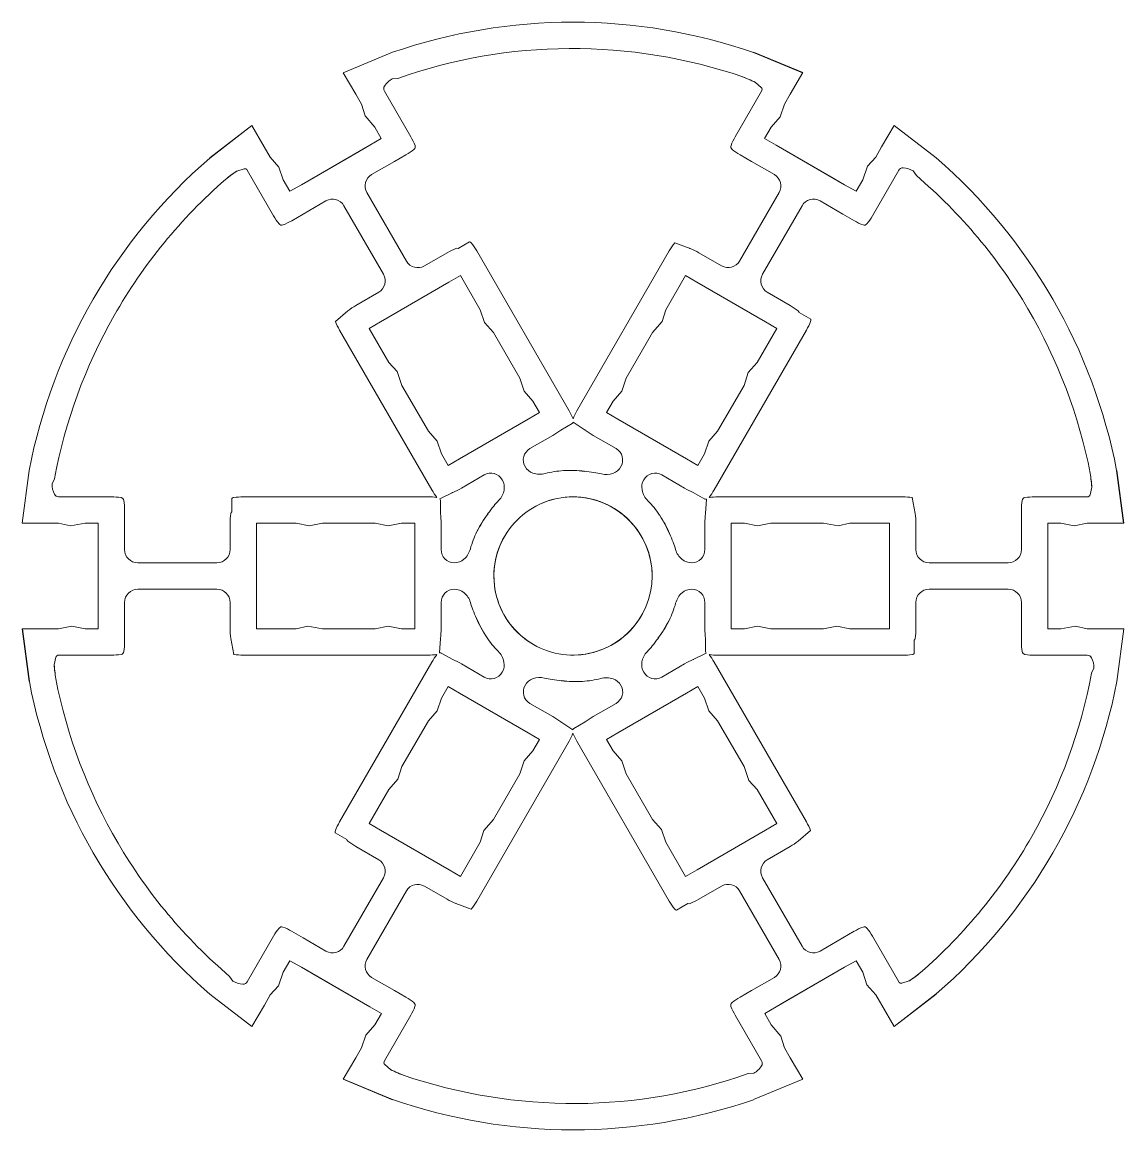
# Model space of a CAD drawing. Header units: millimetres. Extents: x 111 to 659, y 345 to 953.
# Drawn here: x 111.22 to 152.86, y 497.03 to 538.9 of the extents above; entities that cross this region are included whole.
import ezdxf

# ---------------------------------------------------------------- set-up
doc = ezdxf.new("R2010")
doc.units = ezdxf.units.MM
doc.header["$MEASUREMENT"] = 0
doc.layers.get('0').update_dxf_attribs({"linetype": 'CONTINUOUS', "lineweight": 0})

msp = doc.modelspace()

# ---------------------------------------------------------------- linework, layer by layer
for p, q in [((125.217, 537.76), (123.36, 536.991)), ((138.87, 537.759), (138.86, 537.753)), ((138.86, 537.753), (138.947, 537.725)), ((140.72, 536.986), (138.86, 537.753)), ((140.723, 536.992), (138.867, 537.76)), ((138.947, 537.725), (138.87, 537.759)), ((123.36, 536.991), (123.831, 536.176)), ((138.384, 536.863), (138.384, 536.863)), ((138.456, 536.838), (138.456, 536.838)), ((140.253, 536.177), (140.723, 536.992)), ((125.211, 536.756), (125.42, 536.772)), ((139.159, 536.43), (138.943, 536.625)), ((123.831, 536.176), (124.05, 535.796)), ((125.912, 534.568), (124.915, 536.296)), ((139.17, 536.295), (138.173, 534.568)), ((140.033, 535.797), (140.253, 536.177)), ((124.05, 535.796), (124.19, 535.357)), ((139.871, 535.316), (140.033, 535.797)), ((124.19, 535.357), (124.548, 534.934)), ((139.536, 534.934), (139.871, 535.316)), ((119.906, 534.997), (118.312, 533.773)), ((119.909, 534.991), (118.315, 533.764)), ((120.376, 534.182), (119.906, 534.997)), ((124.548, 534.934), (124.798, 534.5)), ((139.285, 534.501), (139.536, 534.934)), ((144.178, 534.997), (143.707, 534.182)), ((145.772, 533.773), (144.178, 534.997)), ((124.365, 534.25), (124.798, 534.5)), ((139.285, 534.501), (139.718, 534.251)), ((120.596, 533.802), (120.376, 534.182)), ((124.365, 534.25), (121.777, 532.756)), ((123.932, 534), (121.777, 532.756)), ((124.365, 534.25), (123.932, 534)), ((125.73, 533.888), (125.297, 533.638)), ((126.071, 534.241), (126.076, 534.16)), ((138.356, 533.888), (138.789, 533.638)), ((142.307, 532.756), (139.718, 534.251)), ((141.874, 533.006), (139.718, 534.251)), ((143.707, 534.182), (143.488, 533.802)), ((118.315, 533.764), (118.382, 533.825)), ((118.382, 533.825), (118.315, 533.775)), ((118.315, 533.775), (118.315, 533.764)), ((120.931, 533.421), (120.596, 533.802)), ((124.432, 533.139), (125.297, 533.638)), ((138.789, 533.638), (139.652, 533.139)), ((143.178, 533.462), (142.99, 532.94)), ((143.488, 533.802), (143.178, 533.462)), ((119.61, 533.361), (119.333, 533.271)), ((119.732, 533.303), (120.729, 531.576)), ((121.093, 532.94), (120.931, 533.421)), ((142.307, 532.756), (141.874, 533.006)), ((143.355, 531.576), (144.353, 533.303)), ((144.899, 533.277), (145.018, 533.104)), ((118.847, 532.906), (118.847, 532.906)), ((118.905, 532.956), (118.905, 532.956)), ((121.344, 532.506), (121.093, 532.94)), ((121.344, 532.506), (121.777, 532.756)), ((142.307, 532.756), (142.74, 532.506)), ((142.99, 532.94), (142.74, 532.506)), ((125.745, 529.869), (124.25, 532.459)), ((139.834, 532.459), (138.339, 529.869)), ((121.843, 531.644), (122.706, 532.143)), ((123.387, 531.961), (124.882, 529.371)), ((139.202, 529.371), (140.697, 531.961)), ((141.377, 532.143), (142.242, 531.644)), ((121.41, 531.394), (121.843, 531.644)), ((142.675, 531.394), (142.242, 531.644)), ((143.152, 531.275), (143.084, 531.23)), ((127.698, 530.35), (128.131, 530.6)), ((135.886, 530.555), (136.468, 530.345)), ((127.29, 530.186), (126.425, 529.687)), ((131.892, 524.21), (128.403, 530.254)), ((135.682, 530.254), (132.192, 524.21)), ((137.659, 529.687), (136.796, 530.186)), ((127.355, 529.071), (127.788, 529.321)), ((127.788, 529.321), (128.535, 528.028)), ((135.548, 528.028), (136.295, 529.322)), ((136.728, 529.072), (136.295, 529.322)), ((124.767, 527.577), (127.355, 529.071)), ((127.355, 529.071), (127.355, 529.071)), ((136.728, 529.072), (139.316, 527.577)), ((124.699, 528.691), (123.836, 528.192)), ((140.249, 528.192), (139.384, 528.691)), ((123.061, 527.589), (123.534, 527.988)), ((128.535, 528.028), (128.699, 527.547)), ((135.409, 527.588), (135.548, 528.028)), ((124.767, 527.577), (124.334, 527.327)), ((135.05, 527.166), (135.409, 527.588)), ((139.316, 527.577), (139.316, 527.577)), ((139.316, 527.577), (139.749, 527.327)), ((140.595, 527.92), (141.028, 527.67)), ((123.22, 527.262), (126.71, 521.218)), ((125.081, 526.033), (124.334, 527.327)), ((128.699, 527.547), (129.033, 527.165)), ((129.033, 527.165), (130.03, 525.438)), ((134.053, 525.438), (135.05, 527.166)), ((137.375, 521.217), (140.865, 527.261)), ((139.749, 527.327), (139.002, 526.034)), ((125.392, 525.693), (125.081, 526.033)), ((139.002, 526.034), (138.668, 525.652)), ((125.579, 525.171), (125.392, 525.693)), ((138.668, 525.652), (138.505, 525.171)), ((126.576, 523.443), (125.579, 525.171)), ((130.03, 525.438), (130.194, 524.957)), ((133.89, 524.957), (134.053, 525.438)), ((138.505, 525.171), (137.507, 523.444)), ((130.194, 524.957), (130.528, 524.575)), ((133.555, 524.576), (133.89, 524.957)), ((130.528, 524.575), (130.779, 524.142)), ((133.305, 524.142), (133.555, 524.576)), ((130.346, 523.892), (127.757, 522.397)), ((130.346, 523.892), (130.779, 524.142)), ((133.738, 523.892), (133.305, 524.142)), ((136.326, 522.398), (133.738, 523.892)), ((126.911, 523.062), (126.576, 523.443)), ((132.011, 523.734), (131.578, 523.484)), ((132.051, 523.786), (132.506, 523.483)), ((137.507, 523.444), (137.173, 523.062)), ((127.074, 522.581), (126.911, 523.062)), ((130.412, 522.781), (131.277, 523.28)), ((132.808, 523.279), (133.671, 522.781)), ((137.173, 523.062), (137.009, 522.582)), ((127.324, 522.147), (127.074, 522.581)), ((137.009, 522.582), (136.759, 522.148)), ((127.757, 522.397), (127.324, 522.147)), ((136.326, 522.398), (136.759, 522.148)), ((111.487, 521.952), (111.224, 519.96)), ((127.823, 521.286), (128.687, 521.784)), ((135.397, 521.784), (136.262, 521.285)), ((151.578, 521.922), (151.578, 521.922)), ((151.593, 521.847), (151.593, 521.847)), ((152.587, 521.955), (152.607, 521.866)), ((152.597, 521.949), (152.587, 521.955)), ((152.853, 519.96), (152.587, 521.955)), ((152.86, 519.96), (152.597, 521.953)), ((152.607, 521.866), (152.597, 521.949)), ((112.354, 521.445), (112.444, 521.634)), ((151.591, 521.034), (151.652, 521.319)), ((114.599, 520.958), (112.604, 520.958)), ((114.961, 520.932), (115.034, 520.896)), ((119.145, 520.396), (119.145, 520.896)), ((126.559, 520.958), (119.58, 520.958)), ((127.006, 520.884), (127.496, 521.127)), ((132.042, 520.956), (132.042, 520.956)), ((137.022, 520.876), (136.589, 521.126)), ((137.087, 520.868), (137.052, 520.322)), ((144.504, 520.957), (137.525, 520.957)), ((144.866, 520.932), (144.976, 520.322)), ((151.48, 520.957), (149.486, 520.957)), ((115.096, 520.46), (115.096, 519.96)), ((127.032, 520.823), (127.032, 520.323)), ((148.988, 520.459), (148.988, 519.959)), ((111.224, 519.96), (112.165, 519.96)), ((112.165, 519.96), (112.604, 519.96)), ((112.604, 519.96), (113.054, 519.861)), ((113.054, 519.861), (113.6, 519.96)), ((113.6, 519.96), (114.101, 519.96)), ((114.101, 519.46), (114.101, 519.96)), ((115.096, 518.962), (115.096, 519.96)), ((119.082, 519.96), (119.082, 518.962)), ((120.081, 519.96), (121.575, 519.96)), ((120.081, 519.46), (120.081, 519.96)), ((121.575, 519.96), (122.073, 519.861)), ((122.073, 519.861), (122.571, 519.96)), ((122.571, 519.96), (124.565, 519.96)), ((124.565, 519.96), (125.063, 519.861)), ((125.063, 519.861), (125.561, 519.96)), ((125.561, 519.96), (126.062, 519.96)), ((126.062, 519.46), (126.062, 519.96)), ((127.057, 518.962), (127.057, 519.96)), ((137.027, 519.959), (137.027, 518.962)), ((138.023, 519.96), (138.523, 519.96)), ((138.023, 519.46), (138.023, 519.96)), ((138.523, 519.96), (139.021, 519.861)), ((139.021, 519.861), (139.519, 519.96)), ((139.519, 519.96), (141.513, 519.96)), ((141.513, 519.96), (142.059, 519.861)), ((142.059, 519.861), (142.509, 519.96)), ((142.509, 519.96), (144.003, 519.96)), ((144.003, 519.46), (144.003, 519.96)), ((145.002, 518.962), (145.002, 519.959)), ((148.988, 519.959), (148.988, 518.962)), ((149.983, 519.96), (150.484, 519.96)), ((149.983, 519.96), (149.983, 519.46)), ((150.484, 519.96), (150.982, 519.861)), ((150.982, 519.861), (151.48, 519.96)), ((151.48, 519.96), (151.919, 519.96)), ((151.919, 519.96), (152.86, 519.96)), ((114.101, 519.46), (114.101, 516.471)), ((114.101, 519.46), (114.101, 518.96)), ((120.081, 516.471), (120.081, 519.46)), ((120.081, 519.46), (120.081, 519.46)), ((126.062, 519.46), (126.062, 516.471)), ((129.452, 519.461), (129.452, 519.461)), ((134.632, 519.461), (134.632, 519.461)), ((138.023, 516.472), (138.023, 519.46)), ((144.003, 519.46), (144.003, 516.472)), ((149.983, 516.472), (149.983, 519.46)), ((149.983, 516.972), (149.983, 519.46)), ((114.101, 518.96), (114.101, 516.471)), ((118.585, 518.464), (115.594, 518.464)), ((148.49, 518.464), (145.499, 518.464)), ((115.594, 517.467), (118.585, 517.467)), ((145.499, 517.467), (148.49, 517.467)), ((115.096, 515.972), (115.096, 516.969)), ((119.082, 516.969), (119.082, 515.972)), ((127.057, 515.972), (127.057, 516.969)), ((137.027, 516.97), (137.027, 515.971)), ((145.002, 515.971), (145.002, 516.97)), ((148.988, 516.97), (148.988, 515.971)), ((149.983, 516.472), (149.983, 516.972)), ((114.101, 515.971), (114.101, 516.471)), ((120.081, 516.471), (120.081, 515.971)), ((126.062, 516.471), (126.062, 515.971)), ((129.452, 516.47), (129.452, 516.47)), ((134.632, 516.47), (134.632, 516.47)), ((138.023, 516.472), (138.023, 515.972)), ((144.003, 516.472), (144.003, 516.472)), ((144.003, 516.472), (144.003, 515.972)), ((149.983, 516.472), (149.983, 515.972)), ((111.224, 515.971), (111.487, 513.979)), ((112.165, 515.971), (111.224, 515.971)), ((111.231, 515.971), (111.497, 513.976)), ((112.604, 515.971), (112.165, 515.971)), ((113.102, 516.07), (112.604, 515.971)), ((113.6, 515.971), (113.102, 516.07)), ((114.101, 515.971), (113.6, 515.971)), ((115.096, 515.472), (115.096, 515.972)), ((121.575, 515.971), (120.081, 515.971)), ((122.025, 516.07), (121.575, 515.971)), ((122.571, 515.971), (122.025, 516.07)), ((124.565, 515.971), (122.571, 515.971)), ((125.063, 516.07), (124.565, 515.971)), ((125.561, 515.971), (125.063, 516.07)), ((126.062, 515.971), (125.561, 515.971)), ((138.523, 515.972), (138.023, 515.972)), ((139.021, 516.07), (138.523, 515.972)), ((139.519, 515.972), (139.021, 516.07)), ((141.513, 515.972), (139.519, 515.972)), ((142.011, 516.07), (141.513, 515.972)), ((142.509, 515.972), (142.011, 516.07)), ((144.003, 515.972), (142.509, 515.972)), ((148.988, 515.471), (148.988, 515.971)), ((150.484, 515.972), (149.983, 515.972)), ((151.03, 516.07), (150.484, 515.972)), ((151.48, 515.972), (151.03, 516.07)), ((151.919, 515.972), (151.48, 515.972)), ((152.86, 515.972), (151.919, 515.972)), ((152.597, 513.979), (152.86, 515.972)), ((119.218, 515), (119.108, 515.609)), ((126.997, 515.063), (127.032, 515.609)), ((137.052, 515.108), (137.052, 515.608)), ((144.939, 515.535), (144.939, 515.035)), ((127.062, 515.055), (127.495, 514.805)), ((137.078, 515.048), (136.588, 514.805)), ((149.123, 514.999), (149.05, 515.035)), ((112.493, 514.897), (112.433, 514.612)), ((112.604, 514.974), (114.599, 514.974)), ((119.58, 514.974), (126.559, 514.974)), ((126.709, 514.714), (123.22, 508.67)), ((128.687, 514.147), (127.822, 514.646)), ((132.042, 514.975), (132.042, 514.975)), ((136.261, 514.645), (135.397, 514.147)), ((140.864, 508.669), (137.374, 514.713)), ((137.525, 514.973), (144.504, 514.973)), ((149.486, 514.973), (151.48, 514.973)), ((151.73, 514.486), (151.64, 514.297)), ((111.497, 513.976), (111.477, 514.066)), ((111.477, 514.066), (111.487, 513.982)), ((111.487, 513.982), (111.497, 513.976)), ((112.491, 514.084), (112.491, 514.084)), ((112.506, 514.009), (112.506, 514.009)), ((127.075, 513.35), (127.325, 513.783)), ((127.758, 513.533), (127.325, 513.783)), ((136.327, 513.534), (136.76, 513.784)), ((136.76, 513.784), (137.01, 513.35)), ((126.911, 512.869), (127.075, 513.35)), ((127.758, 513.533), (130.346, 512.039)), ((133.738, 512.039), (136.327, 513.534)), ((137.01, 513.35), (137.173, 512.869)), ((131.276, 512.652), (130.413, 513.15)), ((133.672, 513.151), (132.807, 512.651)), ((126.577, 512.487), (126.911, 512.869)), ((137.173, 512.869), (137.508, 512.488)), ((125.579, 510.76), (126.577, 512.487)), ((132.033, 512.145), (131.578, 512.448)), ((132.073, 512.198), (132.506, 512.448)), ((137.508, 512.488), (138.505, 510.761)), ((128.402, 505.678), (131.892, 511.722)), ((130.346, 512.039), (130.779, 511.789)), ((130.779, 511.789), (130.529, 511.355)), ((132.192, 511.721), (135.681, 505.677)), ((133.738, 512.039), (133.305, 511.789)), ((133.556, 511.356), (133.305, 511.789)), ((130.529, 511.355), (130.194, 510.974)), ((133.89, 510.974), (133.556, 511.356)), ((130.194, 510.974), (130.031, 510.493)), ((134.054, 510.493), (133.89, 510.974)), ((125.416, 510.28), (125.579, 510.76)), ((130.031, 510.493), (129.034, 508.766)), ((135.051, 508.766), (134.054, 510.493)), ((138.505, 510.761), (138.692, 510.238)), ((125.082, 509.898), (125.416, 510.28)), ((138.692, 510.238), (139.003, 509.898)), ((124.335, 508.604), (125.082, 509.898)), ((139.003, 509.898), (139.75, 508.605)), ((129.034, 508.766), (128.675, 508.343)), ((135.385, 508.384), (135.051, 508.766)), ((124.768, 508.354), (124.335, 508.604)), ((127.356, 506.86), (124.768, 508.354)), ((124.768, 508.354), (124.768, 508.354)), ((128.675, 508.343), (128.536, 507.903)), ((135.549, 507.904), (135.385, 508.384)), ((139.317, 508.355), (136.729, 506.86)), ((139.317, 508.355), (139.75, 508.605)), ((141.023, 508.342), (140.55, 507.943)), ((123.489, 508.011), (123.056, 508.261)), ((128.536, 507.903), (127.789, 506.61)), ((136.296, 506.61), (135.549, 507.904)), ((123.835, 507.74), (124.7, 507.24)), ((139.385, 507.241), (140.248, 507.739)), ((127.356, 506.86), (127.789, 506.61)), ((136.729, 506.86), (136.296, 506.61)), ((136.729, 506.86), (136.729, 506.86)), ((124.882, 506.56), (123.387, 503.971)), ((126.425, 506.244), (127.289, 505.746)), ((136.794, 505.745), (137.659, 506.244)), ((140.697, 503.971), (139.202, 506.56)), ((124.25, 503.472), (125.745, 506.062)), ((138.339, 506.062), (139.834, 503.472)), ((128.198, 505.376), (127.616, 505.586)), ((136.386, 505.581), (135.953, 505.331)), ((120.932, 504.657), (121, 504.702)), ((121.409, 504.538), (121.842, 504.288)), ((142.674, 504.537), (142.241, 504.287)), ((120.729, 504.355), (119.731, 502.628)), ((122.707, 503.788), (121.842, 504.288)), ((142.241, 504.287), (141.378, 503.789)), ((144.352, 502.628), (143.355, 504.355)), ((121.094, 502.991), (121.344, 503.425)), ((121.778, 503.175), (121.344, 503.425)), ((142.74, 503.425), (142.307, 503.175)), ((142.74, 503.425), (142.991, 502.992)), ((120.907, 502.469), (121.094, 502.991)), ((121.778, 503.175), (124.366, 501.681)), ((121.778, 503.175), (122.211, 502.925)), ((122.211, 502.925), (124.366, 501.681)), ((139.719, 501.681), (142.307, 503.175)), ((140.152, 501.931), (142.307, 503.175)), ((142.991, 502.992), (143.153, 502.511)), ((145.179, 502.975), (145.179, 502.975)), ((145.237, 503.025), (145.237, 503.025)), ((119.185, 502.655), (119.066, 502.827)), ((120.596, 502.129), (120.907, 502.469)), ((125.295, 502.294), (124.432, 502.792)), ((139.652, 502.792), (138.787, 502.293)), ((143.153, 502.511), (143.489, 502.129)), ((144.474, 502.57), (144.751, 502.66)), ((118.312, 502.158), (119.906, 500.934)), ((120.377, 501.749), (120.596, 502.129)), ((125.729, 502.044), (125.295, 502.294)), ((138.354, 502.043), (138.787, 502.293)), ((143.489, 502.129), (143.708, 501.749)), ((144.175, 500.94), (145.77, 502.167)), ((144.178, 500.934), (145.772, 502.158)), ((145.77, 502.167), (145.702, 502.106)), ((145.702, 502.106), (145.77, 502.156)), ((145.77, 502.156), (145.77, 502.167)), ((119.906, 500.934), (120.377, 501.749)), ((124.799, 501.431), (124.366, 501.681)), ((138.013, 501.69), (138.008, 501.771)), ((139.719, 501.681), (139.286, 501.431)), ((139.719, 501.681), (140.152, 501.931)), ((143.708, 501.749), (144.178, 500.934)), ((124.799, 501.431), (124.549, 500.997)), ((124.914, 499.636), (125.911, 501.363)), ((138.172, 501.363), (139.169, 499.636)), ((139.536, 500.997), (139.286, 501.431)), ((124.549, 500.997), (124.213, 500.615)), ((139.894, 500.574), (139.536, 500.997)), ((124.213, 500.615), (124.051, 500.134)), ((140.034, 500.135), (139.894, 500.574)), ((124.051, 500.134), (123.831, 499.754)), ((140.254, 499.755), (140.034, 500.135)), ((123.831, 499.754), (123.361, 498.94)), ((140.724, 498.94), (140.254, 499.755)), ((124.925, 499.501), (125.141, 499.307)), ((125.628, 499.093), (125.628, 499.093)), ((138.873, 499.175), (138.664, 499.159)), ((123.361, 498.94), (125.217, 498.171)), ((123.364, 498.945), (125.224, 498.178)), ((125.701, 499.068), (125.701, 499.068)), ((138.867, 498.172), (140.724, 498.94)), ((125.224, 498.178), (125.137, 498.206)), ((125.137, 498.206), (125.214, 498.173)), ((125.214, 498.173), (125.224, 498.178))]:
    msp.add_line(p, q)
for centre, radius, start, end in [((132.029, 517.996), 20.905, 70.9271, 109.0175), ((131.995, 518.255), 19.65, 90.2873, 109.5498), ((131.997, 517.832), 20.073, 71.2308, 90.2874), ((134.373, 526.68), 10.944, 65.3206, 68.5029), ((135.439, 529.25), 8.165, 64.6382, 68.313), ((125.07, 536.385), 0.18, 147.2236, 210), ((125.609, 536.039), 0.82, 119.0065, 147.2236), ((139.067, 536.355), 0.119, 330, 39.2883), ((123.691, 533.286), 2.565, 21.8699, 29.9999), ((140.392, 533.287), 2.562, 150, 158.1392), ((124.447, 536.11), 2.565, 300.0001, 308.1302), ((125.951, 534.193), 0.129, 308.1295, 344.9995), ((138.133, 534.193), 0.129, 158.1398, 195.033), ((138.134, 534.193), 0.129, 195.0319, 231.8785), ((139.641, 536.114), 2.571, 231.879, 240.0001), ((132.009, 517.969), 20.905, 130.9271, 169.0175), ((132.062, 517.992), 20.905, 10.9271, 49.0175), ((125.661, 524.341), 10.944, 125.3206, 128.5029), ((123.967, 526.55), 8.165, 124.6382, 128.313), ((119.629, 533.244), 0.119, 30, 99.2883), ((124.681, 532.708), 0.498, 120, 210), ((139.403, 532.708), 0.498, 330.0324, 60.0323), ((144.508, 533.213), 0.18, 87.2236, 150), ((144.477, 532.574), 0.82, 59.0065, 87.2236), ((132.269, 518.151), 19.65, 30.2873, 49.5498), ((132.135, 517.86), 20.073, 131.2308, 150.2874), ((122.955, 531.711), 0.498, 30.0324, 120.0323), ((141.129, 531.712), 0.498, 60, 150), ((122.948, 532.857), 2.562, 210, 218.1392), ((120.125, 533.621), 2.571, 291.879, 300.0001), ((143.958, 533.615), 2.565, 240.0001, 248.1302), ((141.134, 532.858), 2.565, 321.8699, 329.9999), ((121.034, 531.355), 0.129, 218.1398, 255.033), ((121.034, 531.355), 0.129, 255.0319, 291.8785), ((143.05, 531.354), 0.129, 248.1295, 284.9995), ((128.098, 530.476), 0.129, 38.1302, 75.0001), ((126.182, 528.972), 2.565, 30, 38.1301), ((137.901, 528.973), 2.562, 141.8608, 150), ((128.572, 527.965), 2.565, 111.8699, 119.9999), ((127.665, 530.226), 0.129, 74.9999, 111.8698), ((136.42, 530.225), 0.129, 68.1212, 78.1124), ((135.51, 527.959), 2.571, 59.9999, 68.121), ((126.176, 530.118), 0.498, 210, 300), ((137.908, 530.119), 0.498, 239.9677, 329.9676), ((124.45, 529.122), 0.498, 299.9677, 29.9676), ((139.633, 529.122), 0.498, 150, 240), ((123.614, 527.887), 0.129, 128.1212, 138.3148), ((125.121, 525.966), 2.571, 119.9999, 128.121), ((138.967, 525.97), 2.565, 51.8699, 59.9999), ((140.471, 527.886), 0.129, 14.9999, 51.8698), ((131.904, 517.938), 20.073, 11.2308, 30.2874), ((131.768, 518.07), 19.65, 150.2873, 169.5498), ((125.439, 528.543), 2.562, 201.8608, 210), ((138.643, 528.544), 2.565, 330, 338.1301), ((140.904, 527.636), 0.129, 338.1302, 15.0001), ((129.671, 522.927), 2.565, 22.402, 29.9999), ((134.411, 522.929), 2.562, 150, 157.5963), ((129.995, 525.501), 2.565, 300.0001, 308.1302), ((131.932, 523.835), 0.129, 308.1295, 337.7147), ((132.586, 523.585), 0.129, 223.4593, 231.8793), ((134.094, 525.506), 2.571, 231.8789, 240), ((130.661, 522.349), 0.498, 119.9999, 210), ((133.422, 522.349), 0.498, 330.0324, 60.0323), ((128.936, 521.353), 0.498, 30.0324, 120.0323), ((130.709, 522.377), 0.553, 209.9999, 251.0353), ((130.786, 522.601), 0.79, 251.0353, 285.1243), ((131.869, 518.532), 3.421, 93.1922, 104.859), ((131.928, 517.475), 4.48, 83.0012, 93.1922), ((131.971, 517.46), 4.496, 83.5371, 93.4184), ((131.905, 516.182), 5.774, 80.7794, 84.3218), ((132.205, 518.024), 3.907, 76.473, 80.7796), ((133.303, 522.507), 0.708, 254.9202, 290.6354), ((133.345, 522.394), 0.587, 290.6355, 330), ((135.148, 521.353), 0.498, 59.9999, 150), ((140.754, 520.304), 10.944, 5.3206, 8.5029), ((143.513, 520.666), 8.165, 4.6382, 8.313), ((113.173, 521.431), 0.82, 179.0065, 207.2236), ((126.538, 523.512), 2.571, 291.8789, 300), ((128.859, 521.309), 0.587, 350.6355, 30), ((135.195, 521.326), 0.553, 149.9999, 191.0353), ((137.544, 523.507), 2.565, 240.0001, 248.1302), ((112.604, 521.138), 0.18, 207.2236, 270), ((114.599, 518.393), 2.565, 81.8699, 89.9999), ((114.943, 520.805), 0.129, 8.1295, 44.9995), ((119.236, 520.805), 0.129, 98.1302, 135.0001), ((119.58, 518.393), 2.565, 90, 98.1301), ((126.559, 518.393), 2.565, 82.402, 89.9999), ((128.929, 522.499), 2.562, 210, 217.5963), ((126.904, 520.805), 0.129, 8.1295, 37.7147), ((127.448, 521.246), 0.129, 275.7787, 291.8793), ((132.042, 517.966), 2.99, 90.0027, 180.0027), ((128.739, 521.328), 0.708, 314.9202, 350.6354), ((132.042, 517.966), 2.99, 30, 120), ((132.042, 517.966), 2.99, 30.0027, 120.0027), ((132.042, 517.966), 2.99, 359.9973, 89.9973), ((132.042, 517.966), 2.99, 359.9999, 90), ((135.428, 521.371), 0.79, 191.0353, 225.1243), ((137.07, 520.996), 0.129, 248.1295, 277.7147), ((135.154, 522.5), 2.565, 322.402, 329.9999), ((137.525, 518.395), 2.562, 90, 97.5963), ((144.504, 518.395), 2.562, 81.8608, 90), ((149.141, 520.804), 0.129, 135.0319, 171.8785), ((149.141, 520.804), 0.129, 98.1398, 135.033), ((149.486, 518.395), 2.562, 90, 98.1392), ((151.48, 521.077), 0.119, 270, 339.2883), ((112.531, 520.46), 2.565, 0.0001, 8.1302), ((133.519, 516.955), 5.774, 140.7794, 144.3218), ((132.072, 518.136), 3.907, 136.473, 140.7796), ((132.446, 518.398), 3.421, 33.1922, 44.859), ((151.558, 520.459), 2.571, 171.879, 180.0001), ((121.648, 519.96), 2.565, 171.8699, 179.9999), ((119.236, 520.305), 0.129, 134.9999, 171.8698), ((124.492, 519.96), 2.565, 0.0001, 8.1302), ((132.41, 517.622), 4.48, 143.0012, 153.1922), ((132.444, 517.651), 4.496, 143.5371, 153.4184), ((131.56, 517.819), 4.48, 23.0012, 33.1922), ((131.568, 517.775), 4.496, 23.5371, 33.4184), ((139.598, 519.959), 2.571, 171.8789, 180), ((137.18, 520.304), 0.129, 164.8202, 171.8793), ((144.848, 520.304), 0.129, 8.1212, 17.4324), ((142.431, 519.959), 2.571, 359.9999, 8.121), ((131.465, 518.099), 3.421, 153.1922, 164.859), ((132.042, 517.966), 2.99, 150.0027, 240.0027), ((132.042, 517.966), 2.99, 150, 240), ((130.429, 517.192), 5.774, 20.7794, 24.3218), ((132.174, 517.854), 3.907, 16.473, 20.7796), ((115.594, 518.962), 0.498, 180, 270), ((118.585, 518.962), 0.498, 270, 0), ((127.555, 518.962), 0.498, 179.9999, 270), ((127.399, 519.195), 0.79, 311.0353, 345.1243), ((136.606, 519.145), 0.708, 194.9202, 230.6354), ((136.529, 518.962), 0.498, 270.0324, 0.0323), ((145.5, 518.962), 0.498, 179.9677, 269.9676), ((148.489, 518.962), 0.498, 270.0324, 0.0323), ((127.555, 519.016), 0.553, 269.9999, 311.0353), ((136.529, 519.051), 0.587, 230.6355, 270), ((132.042, 517.966), 2.99, 270, 0), ((115.595, 516.969), 0.498, 90.0324, 180.0323), ((118.584, 516.969), 0.498, 359.9677, 89.9676), ((127.556, 516.969), 0.498, 90.0324, 180.0323), ((127.555, 516.88), 0.587, 50.6355, 90), ((127.478, 516.787), 0.708, 14.9202, 50.6354), ((136.685, 516.736), 0.79, 131.0353, 165.1243), ((136.529, 516.915), 0.553, 89.9999, 131.0353), ((136.529, 516.97), 0.498, 359.9999, 90), ((145.499, 516.97), 0.498, 90, 180), ((148.49, 516.97), 0.498, 360, 90), ((131.91, 518.077), 3.907, 196.473, 200.7796), ((133.655, 518.739), 5.774, 200.7794, 204.3218), ((132.619, 517.832), 3.421, 333.1922, 344.859), ((132.516, 518.157), 4.496, 203.5371, 213.4184), ((132.524, 518.113), 4.48, 203.0012, 213.1922), ((132.042, 517.966), 2.99, 239.9999, 330), ((131.674, 518.31), 4.48, 323.0012, 333.1922), ((131.64, 518.28), 4.496, 323.5371, 333.4184), ((121.653, 515.972), 2.571, 179.9999, 188.121), ((124.487, 515.972), 2.571, 351.8789, 0), ((139.592, 515.971), 2.565, 180.0001, 188.1302), ((142.437, 515.971), 2.565, 351.8699, 359.9999), ((112.526, 515.472), 2.571, 351.879, 0.0001), ((126.904, 515.627), 0.129, 339.8612, 351.8793), ((131.638, 517.533), 3.421, 213.1922, 224.859), ((130.566, 518.976), 5.774, 320.7794, 324.3218), ((144.848, 515.626), 0.129, 314.9999, 351.8698), ((151.553, 515.471), 2.565, 180.0001, 188.1302), ((114.943, 515.127), 0.129, 278.1398, 315.033), ((114.943, 515.127), 0.129, 315.0319, 351.8785), ((127.014, 514.936), 0.129, 68.1295, 97.7147), ((128.656, 514.56), 0.79, 11.0353, 45.1243), ((135.345, 514.603), 0.708, 134.9202, 170.6354), ((132.012, 517.796), 3.907, 316.473, 320.7796), ((137.18, 515.126), 0.129, 188.1295, 217.7147), ((144.848, 515.126), 0.129, 278.1302, 315.0001), ((149.141, 515.126), 0.129, 188.1295, 224.9995), ((120.571, 515.265), 8.165, 184.6079, 188.313), ((123.33, 515.627), 10.944, 185.3206, 188.5029), ((112.604, 514.855), 0.119, 90, 159.2883), ((114.599, 517.536), 2.562, 270, 278.1392), ((119.58, 517.536), 2.562, 261.8608, 270), ((126.559, 517.536), 2.562, 270, 277.5963), ((128.93, 513.431), 2.565, 142.402, 149.9999), ((126.54, 512.425), 2.565, 60.0001, 68.1302), ((128.889, 514.605), 0.553, 329.9999, 11.0353), ((135.225, 514.623), 0.587, 170.6355, 210), ((137.546, 512.419), 2.571, 111.8789, 120), ((136.636, 514.685), 0.129, 101.9896, 111.8793), ((137.525, 517.538), 2.565, 262.402, 269.9999), ((135.155, 513.432), 2.562, 30, 37.5963), ((144.504, 517.538), 2.565, 270, 278.1301), ((149.486, 517.538), 2.565, 261.8699, 269.9999), ((151.48, 514.793), 0.18, 27.2236, 90), ((150.911, 514.501), 0.82, 359.0065, 27.2236), ((128.936, 514.578), 0.498, 239.9999, 330), ((135.148, 514.578), 0.498, 210.0324, 300.0323), ((132.316, 517.861), 19.65, 330.2873, 349.5498), ((132.022, 517.939), 20.905, 190.9271, 229.0175), ((132.18, 517.994), 20.073, 191.2308, 210.2874), ((130.662, 513.582), 0.498, 150.0324, 240.0323), ((130.739, 513.537), 0.587, 110.6355, 150), ((130.781, 513.424), 0.708, 74.9202, 110.6354), ((131.88, 517.907), 3.907, 256.473, 260.7796), ((132.179, 519.749), 5.774, 260.7794, 264.3218), ((132.113, 518.471), 4.496, 263.5371, 273.4184), ((132.156, 518.457), 4.48, 263.0012, 273.1922), ((132.215, 517.399), 3.421, 273.1922, 284.859), ((133.298, 513.33), 0.79, 71.0353, 105.1243), ((133.375, 513.555), 0.553, 29.9999, 71.0353), ((133.423, 513.582), 0.498, 299.9999, 30), ((132.075, 517.962), 20.905, 310.9271, 349.0175), ((129.991, 510.426), 2.571, 51.8789, 60), ((134.089, 510.43), 2.565, 120.0001, 128.1302), ((131.498, 512.347), 0.129, 43.3803, 51.8793), ((132.152, 512.096), 0.129, 128.1295, 157.7147), ((129.673, 513.003), 2.562, 330, 337.5963), ((134.413, 513.004), 2.565, 202.402, 209.9999), ((123.18, 508.295), 0.129, 158.1302, 195.0001), ((125.441, 507.387), 2.565, 150, 158.1301), ((138.645, 507.388), 2.562, 21.8608, 30), ((123.613, 508.045), 0.129, 194.9999, 231.8698), ((125.117, 509.961), 2.565, 231.8699, 239.9999), ((138.963, 509.965), 2.571, 299.9999, 308.121), ((140.47, 508.044), 0.129, 308.1212, 315.5058), ((131.949, 518.071), 20.073, 311.2308, 330.2874), ((131.815, 517.78), 19.65, 210.2873, 229.5498), ((124.451, 506.809), 0.498, 330, 60), ((139.634, 506.809), 0.498, 119.9677, 209.9676), ((126.176, 505.813), 0.498, 59.9677, 149.9676), ((137.908, 505.813), 0.498, 30, 120), ((128.574, 507.972), 2.571, 239.9999, 248.121), ((127.664, 505.706), 0.129, 248.1212, 251.3682), ((126.183, 506.959), 2.562, 321.8608, 330), ((137.903, 506.96), 2.565, 210, 218.1301), ((135.986, 505.456), 0.129, 218.1302, 255.0001), ((136.419, 505.706), 0.129, 254.9999, 291.8698), ((135.512, 507.966), 2.565, 291.8699, 299.9999), ((122.95, 503.073), 2.565, 141.8699, 149.9999), ((121.034, 504.577), 0.129, 68.1295, 104.9995), ((120.126, 502.316), 2.565, 60.0001, 68.1302), ((143.96, 502.311), 2.571, 111.879, 120.0001), ((143.05, 504.576), 0.129, 75.0319, 111.8785), ((143.05, 504.577), 0.129, 38.1398, 75.033), ((141.136, 503.074), 2.562, 30, 38.1392), ((122.956, 504.22), 0.498, 240, 330), ((141.129, 504.22), 0.498, 210.0324, 300.0323), ((124.681, 503.224), 0.498, 150.0324, 240.0323), ((139.403, 503.223), 0.498, 300, 30), ((138.423, 511.59), 10.944, 305.3206, 308.5029), ((140.117, 509.382), 8.165, 304.6382, 308.313), ((119.607, 503.357), 0.82, 239.0065, 267.2236), ((119.576, 502.718), 0.18, 267.2236, 330), ((144.455, 502.687), 0.119, 210, 279.2883), ((124.443, 499.817), 2.571, 51.879, 60.0001), ((139.637, 499.822), 2.565, 120.0001, 128.1302), ((123.692, 502.644), 2.562, 330, 338.1392), ((125.95, 501.738), 0.129, 15.0319, 51.8785), ((125.951, 501.738), 0.129, 338.1398, 15.033), ((138.133, 501.738), 0.129, 128.1295, 164.9995), ((140.393, 502.645), 2.565, 201.8699, 209.9999), ((125.017, 499.576), 0.119, 150, 219.2883), ((139.014, 499.546), 0.18, 327.2236, 30), ((129.711, 509.251), 10.944, 245.3206, 248.5029), ((128.645, 506.681), 8.165, 244.6382, 248.313), ((132.087, 518.099), 20.073, 251.2308, 270.2874), ((132.089, 517.676), 19.65, 270.2873, 289.5498), ((138.476, 499.892), 0.82, 299.0065, 327.2236), ((132.055, 517.935), 20.905, 250.9271, 289.0175)]:
    msp.add_arc(centre, radius, start, end)

doc.saveas('drawing.dxf')
